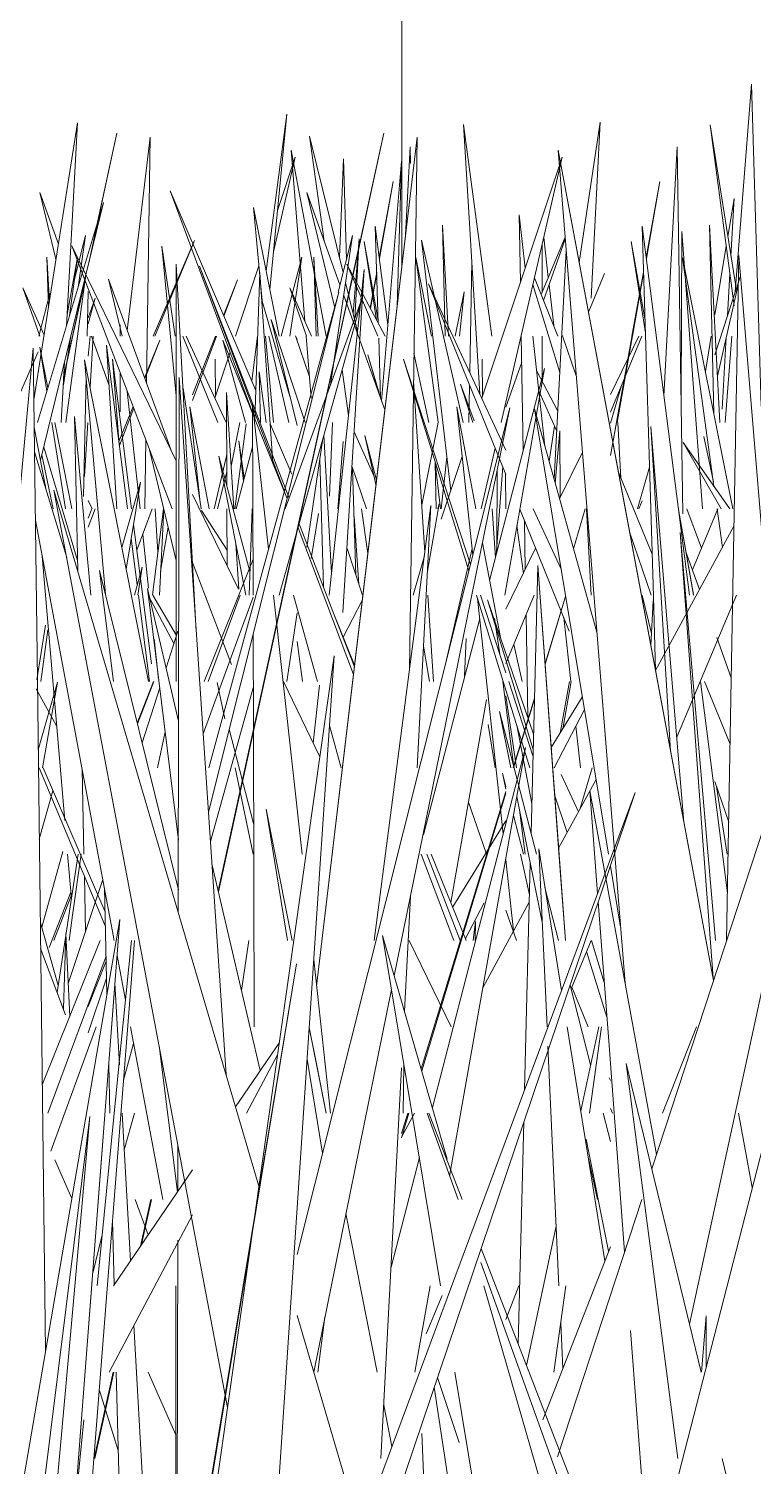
# Model space of a CAD drawing. Header units: millimetres. Extents: x -9575 to 27274, y -4387 to 11354.
# Drawn here: x -6569.42 to -6546.27, y 3071.81 to 3117.76 of the extents above; entities that cross this region are included whole.
import ezdxf

# ---------------------------------------------------------------- set-up
doc = ezdxf.new("R2010")
doc.units = ezdxf.units.MM
doc.layers.add('A-FLOR-HRAL', color=11, linetype='Continuous', lineweight=9)
doc.layers.add('G-IMPT', color=8, linetype='Continuous', lineweight=9)

# ---------------------------------------------------------------- blocks, each defined once
blk = doc.blocks.new('Railing - 2_ x 1_2_-V1-North')
at = {"layer": 'A-FLOR-HRAL'}
blk.add_line((-6557.502, 3110.142), (-6557.502, 3149.6), dxfattribs=at)
blk = doc.blocks.new('Railing - Railing-380087-North')
blk.add_blockref('Railing - 2_ x 1_2_-V1-North', (0, 0))
blk = doc.blocks.new('Grass Array - 25_dwg-V14-North')
at = {"layer": 'G-IMPT'}
for p, q in [((-6546.841, 3109.352), (-6546.324, 3115.987)), ((-6546.017, 3105.694), (-6546.324, 3115.987)), ((-6561.833, 3110.022), (-6561.175, 3115.032)), ((-6561.714, 3109.425), (-6561.175, 3115.032)), ((-6569.255, 3105.898), (-6567.866, 3114.749)), ((-6568.217, 3108.257), (-6567.866, 3114.749)), ((-6555.529, 3114.697), (-6555.004, 3106.083)), ((-6555.529, 3114.697), (-6554.625, 3107.931)), ((-6546.827, 3109.529), (-6547.643, 3114.689)), ((-6546.876, 3108.906), (-6547.643, 3114.689)), ((-6559.977, 3110.967), (-6560.446, 3114.323)), ((-6559.373, 3109.969), (-6560.446, 3114.323)), ((-6559.493, 3110.453), (-6559.364, 3113.605)), ((-6559.268, 3110.383), (-6559.364, 3113.605)), ((-6558.142, 3105.859), (-6557.512, 3113.527)), ((-6557.65, 3108.89), (-6557.512, 3113.527)), ((-6561.959, 3109.057), (-6562.239, 3112.045)), ((-6561.414, 3107.931), (-6562.239, 3112.045)), ((-6553.707, 3109.658), (-6553.744, 3111.81)), ((-6553.556, 3110.11), (-6553.744, 3111.81)), ((-6565.445, 3107.931), (-6564.119, 3110.986)), ((-6565.39, 3107.931), (-6564.119, 3110.986)), ((-6559.049, 3108.654), (-6558.862, 3111.043)), ((-6559, 3108.501), (-6558.862, 3111.043)), ((-6555.936, 3102.992), (-6556.873, 3110.997)), ((-6555.541, 3105.172), (-6556.873, 3110.997)), ((-6548.574, 3105.947), (-6548.545, 3111.274)), ((-6547.885, 3102.413), (-6548.545, 3111.274)), ((-6568.197, 3108.622), (-6567.863, 3110.449)), ((-6568.117, 3108.589), (-6567.863, 3110.449)), ((-6561.35, 3107.931), (-6560.691, 3110.46)), ((-6561.078, 3107.931), (-6560.691, 3110.46)), ((-6552.631, 3103.363), (-6552.244, 3110.66)), ((-6558.265, 3107.931), (-6559.259, 3110.239)), ((-6558.028, 3107.931), (-6559.259, 3110.239)), ((-6568.231, 3105.172), (-6567.595, 3109.903)), ((-6563.192, 3108.597), (-6562.747, 3109.737)), ((-6563.181, 3108.571), (-6562.747, 3109.737)), ((-6558.909, 3108.085), (-6559.293, 3109.644)), ((-6552.45, 3106.777), (-6553.309, 3109.584)), ((-6552.507, 3107.931), (-6553.26, 3109.795)), ((-6547.494, 3107.333), (-6546.687, 3109.826)), ((-6547.41, 3106.653), (-6546.745, 3109.573)), ((-6568.751, 3109.292), (-6569.092, 3107.931)), ((-6567.556, 3107.931), (-6567.524, 3109.36)), ((-6555.788, 3107.931), (-6555.506, 3109.345)), ((-6555.655, 3107.931), (-6555.506, 3109.345)), ((-6566.499, 3107.931), (-6566.5, 3108.292)), ((-6565.719, 3106.598), (-6565.234, 3107.802)), ((-6565.707, 3106.567), (-6565.234, 3107.802)), ((-6564.184, 3105.875), (-6563.419, 3107.931)), ((-6564.184, 3106.055), (-6563.452, 3107.931)), ((-6562.295, 3106.504), (-6562.108, 3107.931)), ((-6561.596, 3105.172), (-6561.854, 3107.931)), ((-6553.616, 3104.282), (-6553.678, 3107.931)), ((-6552.927, 3104.421), (-6553.315, 3107.931)), ((-6547.167, 3105.172), (-6546.952, 3107.931)), ((-6568.808, 3106.282), (-6569.065, 3107.578)), ((-6568.841, 3106.174), (-6569.065, 3107.578)), ((-6566.264, 3102.413), (-6566.933, 3107.641)), ((-6566.6, 3102.413), (-6566.933, 3107.641)), ((-6558.164, 3105.921), (-6558.588, 3107.334)), ((-6558.21, 3106.049), (-6558.588, 3107.334)), ((-6557.109, 3107.387), (-6556.634, 3105.172)), ((-6556.634, 3105.172), (-6557.109, 3107.387)), ((-6568.383, 3105.172), (-6568.279, 3107.1)), ((-6566.134, 3102.413), (-6566.744, 3107.201)), ((-6566.528, 3104.477), (-6566.744, 3107.201)), ((-6566.495, 3105.51), (-6566.497, 3106.764)), ((-6559.199, 3105.396), (-6559.403, 3106.858)), ((-6567.668, 3102.807), (-6567.584, 3106.622)), ((-6555.19, 3105.225), (-6555.623, 3106.395)), ((-6555.23, 3105.172), (-6555.623, 3106.395)), ((-6550.832, 3105.154), (-6550.478, 3106.36)), ((-6565.864, 3102.413), (-6566.27, 3106.168)), ((-6566.539, 3104.563), (-6566.086, 3105.686)), ((-6566.523, 3104.439), (-6566.066, 3105.632)), ((-6568.242, 3102.413), (-6568.681, 3105.172)), ((-6568.043, 3102.413), (-6568.589, 3105.172)), ((-6562.833, 3102.413), (-6562.476, 3105.127)), ((-6559.804, 3102.819), (-6559.708, 3105.172)), ((-6556.86, 3102.542), (-6556.336, 3105.172)), ((-6552.449, 3104.912), (-6552.597, 3103.239)), ((-6552.597, 3103.239), (-6552.449, 3104.912)), ((-6552.449, 3104.912), (-6552.441, 3102.762)), ((-6562.531, 3103.407), (-6562.711, 3104.593)), ((-6562.56, 3103.296), (-6562.711, 3104.593)), ((-6559.539, 3102.413), (-6559.37, 3104.566)), ((-6547.541, 3103.274), (-6547.847, 3104.729)), ((-6562.79, 3102.413), (-6562.273, 3104.395)), ((-6556.237, 3102.413), (-6556.063, 3104.071)), ((-6558.966, 3100.293), (-6559.068, 3103.695)), ((-6556.264, 3102.413), (-6556.432, 3103.884)), ((-6556.402, 3102.413), (-6556.432, 3103.884)), ((-6554.486, 3100.931), (-6554.274, 3103.765)), ((-6554.461, 3101.265), (-6554.455, 3103.622)), ((-6554.174, 3102.413), (-6554.181, 3103.536)), ((-6567.396, 3102.413), (-6567.524, 3102.681)), ((-6567.524, 3101.828), (-6567.3, 3102.413)), ((-6567.524, 3102.119), (-6567.406, 3102.413)), ((-6565.965, 3101.088), (-6565.472, 3102.413)), ((-6563.079, 3101.096), (-6563.904, 3102.365)), ((-6559.022, 3102.176), (-6558.867, 3099.996)), ((-6558.584, 3100.991), (-6558.782, 3102.413)), ((-6552.01, 3101.14), (-6551.637, 3102.413)), ((-6551.445, 3099.654), (-6551.594, 3102.413)), ((-6565.502, 3097.46), (-6566.07, 3101.914)), ((-6553.613, 3100.352), (-6553.817, 3101.881)), ((-6553.551, 3100.478), (-6553.578, 3102.045)), ((-6565.953, 3099.984), (-6566.142, 3101.466)), ((-6565.59, 3099.876), (-6565.776, 3101.596)), ((-6565.557, 3096.895), (-6565.91, 3099.654)), ((-6564.779, 3098.107), (-6565.606, 3099.654)), ((-6564.696, 3098.366), (-6565.458, 3099.654)), ((-6549.52, 3098.427), (-6549.817, 3099.654)), ((-6553.526, 3099.02), (-6553.471, 3095.748)), ((-6552.095, 3096.895), (-6552.321, 3098.941)), ((-6569.161, 3096.944), (-6568.879, 3098.696)), ((-6569.037, 3096.895), (-6568.805, 3098.55)), ((-6565.276, 3096.974), (-6565.415, 3098.255)), ((-6553.648, 3096.895), (-6553.918, 3098.076)), ((-6551.79, 3094.136), (-6551.937, 3095.473))]:
    blk.add_line(p, q, dxfattribs=at)
blk = doc.blocks.new('Grass Array - 25_dwg-V18-North')
at = {"layer": 'G-IMPT'}
for p in [(-6558.18, 3105.972), (-6558.21, 3106.049)]:
    blk.add_line(p, (-6558.588, 3107.334), dxfattribs=at)
blk = doc.blocks.new('Grass Array - Grass Array-440235-North')
for name in ['Grass Array - 25_dwg-V14-North', 'Grass Array - 25_dwg-V18-North']:
    blk.add_blockref(name, (0, 0))
blk = doc.blocks.new('Grass Array - 25_dwg-V28-North')
at = {"layer": 'G-IMPT'}
for p, q in [((-6559.199, 3109.261), (-6558.07, 3114.423)), ((-6559.197, 3109.254), (-6558.07, 3114.423)), ((-6549.687, 3110.445), (-6549.247, 3112.875)), ((-6549.683, 3110.417), (-6549.247, 3112.875)), ((-6550.142, 3107.931), (-6549.77, 3109.982)), ((-6550.125, 3107.931), (-6549.769, 3109.934)), ((-6550.832, 3104.119), (-6550.386, 3106.58)), ((-6550.615, 3105.172), (-6550.348, 3106.671))]:
    blk.add_line(p, q, dxfattribs=at)
blk = doc.blocks.new('Grass Array - 25_dwg-V32-North')
at = {"layer": 'G-IMPT'}
for p, q in [((-6559.261, 3108.974), (-6558.07, 3114.423)), ((-6559.259, 3108.968), (-6558.07, 3114.423)), ((-6549.687, 3110.445), (-6549.247, 3112.875)), ((-6549.683, 3110.417), (-6549.247, 3112.875)), ((-6550.142, 3107.931), (-6549.77, 3109.982)), ((-6550.125, 3107.931), (-6549.769, 3109.934)), ((-6550.832, 3104.119), (-6550.386, 3106.58)), ((-6550.615, 3105.172), (-6550.348, 3106.671)), ((-6552.92, 3097.469), (-6552.406, 3099.152)), ((-6552.919, 3097.454), (-6552.406, 3099.15))]:
    blk.add_line(p, q, dxfattribs=at)
blk = doc.blocks.new('Grass Array - 25_dwg-V36-North')
at = {"layer": 'G-IMPT'}
for p, q in [((-6559.261, 3108.974), (-6558.07, 3114.423)), ((-6559.259, 3108.968), (-6558.07, 3114.423)), ((-6549.687, 3110.445), (-6549.247, 3112.875)), ((-6549.683, 3110.417), (-6549.247, 3112.875)), ((-6550.142, 3107.931), (-6549.77, 3109.982)), ((-6550.125, 3107.931), (-6549.769, 3109.934)), ((-6550.832, 3104.119), (-6550.386, 3106.58)), ((-6550.615, 3105.172), (-6550.348, 3106.671)), ((-6552.92, 3097.469), (-6552.406, 3099.152)), ((-6552.919, 3097.454), (-6552.406, 3099.15))]:
    blk.add_line(p, q, dxfattribs=at)
blk = doc.blocks.new('Grass Array - Grass Array-440908-North')
for name in ['Grass Array - 25_dwg-V32-North', 'Grass Array - 25_dwg-V36-North', 'Grass Array - 25_dwg-V36-North', 'Grass Array - 25_dwg-V28-North']:
    blk.add_blockref(name, (0, 0))
blk = doc.blocks.new('Grass Array - 25_dwg-V38-North')
at = {"layer": 'G-IMPT'}
for p, q in [((-6567.504, 3110.277), (-6566.6, 3114.423)), ((-6567.223, 3111.572), (-6566.6, 3114.423)), ((-6558.217, 3110.445), (-6557.777, 3112.875)), ((-6558.213, 3110.417), (-6557.777, 3112.875)), ((-6558.509, 3108.832), (-6558.3, 3109.982)), ((-6558.498, 3108.813), (-6558.299, 3109.934))]:
    blk.add_line(p, q, dxfattribs=at)
blk = doc.blocks.new('Grass Array - 25_dwg-V42-North')
at = {"layer": 'G-IMPT'}
for p, q in [((-6551.158, 3114.772), (-6551.832, 3110.291)), ((-6551.158, 3114.772), (-6551.446, 3109.148)), ((-6567.504, 3110.277), (-6566.6, 3114.423)), ((-6567.223, 3111.572), (-6566.6, 3114.423)), ((-6565.541, 3114.294), (-6566.272, 3108.112)), ((-6566.272, 3108.112), (-6565.541, 3114.294)), ((-6565.541, 3114.294), (-6565.652, 3106.417)), ((-6561.598, 3110.63), (-6560.901, 3113.654)), ((-6561.471, 3111.949), (-6560.901, 3113.654)), ((-6561.032, 3113.874), (-6560.592, 3108.399)), ((-6561.032, 3113.874), (-6559.92, 3107.931)), ((-6559.92, 3107.931), (-6561.032, 3113.874)), ((-6557.38, 3111.172), (-6557.232, 3113.982)), ((-6557.224, 3113.449), (-6557.232, 3113.982)), ((-6558.217, 3110.445), (-6557.777, 3112.875)), ((-6558.213, 3110.417), (-6557.777, 3112.875)), ((-6568.474, 3110.874), (-6569.066, 3112.52)), ((-6568.55, 3110.393), (-6569.066, 3112.52)), ((-6547.077, 3111.112), (-6546.873, 3112.334)), ((-6546.979, 3110.488), (-6546.873, 3112.334)), ((-6558.251, 3108.35), (-6558.344, 3111.444)), ((-6557.942, 3108.295), (-6558.344, 3111.444)), ((-6556.007, 3107.931), (-6556.193, 3111.48)), ((-6556.113, 3107.931), (-6556.193, 3111.48)), ((-6567.958, 3109.754), (-6567.601, 3111.155)), ((-6567.845, 3109.498), (-6567.601, 3111.155)), ((-6558.7, 3110.962), (-6558.307, 3108.453)), ((-6558.7, 3110.962), (-6558.254, 3108.433)), ((-6558.254, 3108.433), (-6558.7, 3110.962)), ((-6553.046, 3109.265), (-6552.279, 3111.092)), ((-6552.968, 3109.072), (-6552.274, 3111.037)), ((-6552.817, 3109.81), (-6552.962, 3111.091)), ((-6568.839, 3110.455), (-6568.792, 3108.847)), ((-6568.839, 3110.455), (-6568.76, 3109.053)), ((-6557.053, 3110.444), (-6556.333, 3105.189)), ((-6557.053, 3110.444), (-6556.551, 3107.931)), ((-6556.551, 3107.931), (-6557.053, 3110.444)), ((-6553.012, 3109.348), (-6553.011, 3110.876)), ((-6547.494, 3108.616), (-6547.128, 3110.808)), ((-6562.815, 3107.931), (-6562.064, 3110.176)), ((-6558.509, 3108.832), (-6558.3, 3109.982)), ((-6555.325, 3106.774), (-6555.262, 3110.316)), ((-6568.306, 3106.596), (-6567.611, 3109.785)), ((-6568.305, 3106.625), (-6567.607, 3109.819)), ((-6558.498, 3108.813), (-6558.299, 3109.934)), ((-6552.644, 3108.27), (-6552.791, 3109.574)), ((-6551.534, 3108.704), (-6551.016, 3109.937)), ((-6547.087, 3108.59), (-6547.011, 3109.926)), ((-6569.068, 3107.931), (-6569.604, 3109.475)), ((-6568.93, 3107.969), (-6569.604, 3109.475)), ((-6567.524, 3108.323), (-6567.293, 3109.15)), ((-6567.524, 3108.516), (-6567.293, 3109.15)), ((-6568.304, 3106.38), (-6568.075, 3107.931)), ((-6567.524, 3107.297), (-6567.456, 3107.931)), ((-6567.459, 3106.303), (-6567.358, 3107.931)), ((-6566.851, 3106.357), (-6567.417, 3107.931)), ((-6563.374, 3105.172), (-6564.491, 3107.931)), ((-6563.112, 3105.172), (-6564.392, 3107.931)), ((-6560.453, 3106.662), (-6560.89, 3107.941)), ((-6560.846, 3107.833), (-6560.89, 3107.941)), ((-6560.555, 3107.931), (-6560.396, 3105.956)), ((-6558.179, 3105.962), (-6558.237, 3107.864)), ((-6553.013, 3106.485), (-6553.012, 3107.931)), ((-6547.796, 3106.805), (-6547.608, 3107.931)), ((-6547.258, 3105.595), (-6547.127, 3107.896)), ((-6563.475, 3105.956), (-6562.984, 3107.426)), ((-6563.464, 3107.201), (-6563.451, 3106.029)), ((-6554.17, 3105.666), (-6553.664, 3107.1)), ((-6552.516, 3105.536), (-6553.193, 3106.831)), ((-6555.353, 3105.172), (-6555.332, 3106.377)), ((-6552.549, 3104.914), (-6553.124, 3106.206)), ((-6563.942, 3102.614), (-6564.274, 3105.67)), ((-6563.657, 3102.413), (-6564.274, 3105.67)), ((-6567.636, 3103.451), (-6567.53, 3105.172)), ((-6562.953, 3103.782), (-6562.67, 3105.172)), ((-6552.617, 3105.066), (-6552.788, 3103.924)), ((-6550.496, 3103.399), (-6550.598, 3105.172)), ((-6565.678, 3104.615), (-6565.709, 3102.413)), ((-6563.491, 3102.413), (-6563.091, 3104.149)), ((-6563.386, 3102.413), (-6563.089, 3103.595)), ((-6549.968, 3102.413), (-6549.583, 3103.748)), ((-6549.925, 3102.413), (-6549.815, 3102.674)), ((-6549.923, 3102.413), (-6549.815, 3102.674)), ((-6565.467, 3099.669), (-6565.109, 3102.413)), ((-6565.381, 3102.413), (-6565.289, 3101.029)), ((-6565.245, 3099.654), (-6565.101, 3102.401)), ((-6565.205, 3100.423), (-6564.964, 3101.83))]:
    blk.add_line(p, q, dxfattribs=at)
blk = doc.blocks.new('Grass Array - Grass Array-V47-North')
for name in ['Grass Array - 25_dwg-V42-North', 'Grass Array - 25_dwg-V38-North', 'Grass Array - 25_dwg-V38-North', 'Grass Array - 25_dwg-V38-North']:
    blk.add_blockref(name, (0, 0))
blk = doc.blocks.new('Grass Array - 25_dwg-V49-North')
at = {"layer": 'G-IMPT'}
for p, q in [((-6563.364, 3090.205), (-6558.07, 3114.423)), ((-6560.651, 3102.583), (-6558.07, 3114.423)), ((-6560.219, 3087.155), (-6557.011, 3114.294)), ((-6557.011, 3114.294), (-6558.395, 3102.583)), ((-6557.011, 3114.294), (-6557.252, 3097.256)), ((-6554.945, 3105.956), (-6552.371, 3113.654)), ((-6554.325, 3105.172), (-6552.371, 3113.654)), ((-6552.502, 3113.874), (-6550.364, 3087.253)), ((-6552.502, 3113.874), (-6550.331, 3102.272)), ((-6547.536, 3087.342), (-6552.502, 3113.874)), ((-6549.121, 3106.019), (-6548.702, 3113.982)), ((-6548.515, 3102.252), (-6548.702, 3113.982)), ((-6549.687, 3110.445), (-6549.247, 3112.875)), ((-6549.683, 3110.417), (-6549.247, 3112.875)), ((-6562.161, 3106.192), (-6564.899, 3112.581)), ((-6562.191, 3105.29), (-6564.899, 3112.581)), ((-6559.475, 3109.569), (-6560.535, 3112.52)), ((-6559.652, 3108.876), (-6560.535, 3112.52)), ((-6569.141, 3105.172), (-6567.034, 3112.205)), ((-6569.044, 3103.965), (-6567.034, 3112.205)), ((-6549.469, 3099.985), (-6549.814, 3111.444)), ((-6548.307, 3099.654), (-6549.814, 3111.444)), ((-6547.332, 3105.172), (-6547.663, 3111.48)), ((-6547.527, 3105.459), (-6547.663, 3111.48)), ((-6559.774, 3106.38), (-6559.071, 3111.155)), ((-6559.533, 3109.342), (-6559.071, 3111.155)), ((-6550.17, 3110.962), (-6549.712, 3108.041)), ((-6550.17, 3110.962), (-6549.724, 3108.433)), ((-6549.724, 3108.433), (-6550.17, 3110.962)), ((-6564.838, 3102.413), (-6568.043, 3110.817)), ((-6564.706, 3103.945), (-6568.043, 3110.817)), ((-6565.167, 3110.812), (-6564.705, 3106.023)), ((-6565.167, 3110.812), (-6564.736, 3107.931)), ((-6560.309, 3110.455), (-6560.236, 3107.931)), ((-6560.309, 3110.455), (-6560.166, 3107.931)), ((-6548.523, 3110.444), (-6547.522, 3103.137)), ((-6548.523, 3110.444), (-6546.919, 3102.413)), ((-6546.919, 3102.413), (-6548.523, 3110.444)), ((-6546.927, 3099.317), (-6546.729, 3110.508)), ((-6545.359, 3094.136), (-6546.729, 3110.508)), ((-6564.707, 3099.382), (-6564.704, 3110.234)), ((-6564.066, 3098.494), (-6564.704, 3110.234)), ((-6561.251, 3102.968), (-6563.968, 3110.168)), ((-6561.098, 3102.751), (-6563.968, 3110.168)), ((-6562.191, 3105.274), (-6562.039, 3109.972)), ((-6561.622, 3103.87), (-6562.039, 3109.972)), ((-6559.818, 3099.654), (-6558.696, 3110.066)), ((-6559.377, 3099.097), (-6558.696, 3110.066)), ((-6550.832, 3104.119), (-6549.77, 3109.982)), ((-6566.432, 3107.931), (-6566.872, 3109.756)), ((-6564.882, 3104.308), (-6566.872, 3109.756)), ((-6554.17, 3104.285), (-6556.641, 3109.61)), ((-6554.17, 3103.507), (-6556.641, 3109.61)), ((-6550.615, 3105.172), (-6549.769, 3109.934)), ((-6563.678, 3092.724), (-6559.51, 3109.342)), ((-6562.427, 3098.661), (-6559.51, 3109.342)), ((-6561.074, 3106.009), (-6561.981, 3109.131)), ((-6561.416, 3099.654), (-6558.763, 3109.15)), ((-6561.221, 3102.413), (-6558.763, 3109.15)), ((-6560.538, 3107.931), (-6561.074, 3109.475)), ((-6560.383, 3107.931), (-6561.074, 3109.475)), ((-6558.041, 3105.578), (-6559.354, 3109.232)), ((-6560.846, 3105.079), (-6561.676, 3108.462)), ((-6560.584, 3105.172), (-6561.676, 3108.462)), ((-6562.488, 3105.172), (-6563.217, 3107.802)), ((-6561.176, 3102.77), (-6563.217, 3107.802)), ((-6561.112, 3105.172), (-6561.745, 3107.931)), ((-6551.923, 3106.662), (-6552.36, 3107.941)), ((-6552.356, 3107.931), (-6552.36, 3107.941)), ((-6550.832, 3105.507), (-6549.825, 3107.931)), ((-6550.832, 3106.072), (-6549.928, 3107.931)), ((-6574.621, 3049.993), (-6569.275, 3107.545)), ((-6569.763, 3105.97), (-6569.122, 3107.436)), ((-6569.145, 3096.944), (-6569.275, 3107.545)), ((-6566.972, 3099.682), (-6567.633, 3107.176)), ((-6565.588, 3096.895), (-6567.633, 3107.176)), ((-6562.01, 3105.172), (-6562.061, 3106.795)), ((-6561.833, 3105.172), (-6562.061, 3106.795)), ((-6555.302, 3100.64), (-6557.441, 3107.199)), ((-6555.353, 3100.438), (-6557.441, 3107.199)), ((-6554.934, 3107.201), (-6554.921, 3106.029)), ((-6554.694, 3100.129), (-6552.937, 3106.895)), ((-6554.208, 3099.654), (-6552.937, 3106.895)), ((-6564.629, 3096.188), (-6564.612, 3106.607)), ((-6563.114, 3084.334), (-6564.612, 3106.607)), ((-6557.121, 3106.491), (-6556.759, 3101.029)), ((-6564.489, 3106.275), (-6563.912, 3102.413)), ((-6562.868, 3102.413), (-6563.099, 3106.132)), ((-6563.087, 3103.144), (-6563.099, 3106.132)), ((-6562.25, 3099.654), (-6562.264, 3105.77)), ((-6561.754, 3101.124), (-6562.264, 3105.77)), ((-6560.846, 3078.587), (-6554.044, 3105.643)), ((-6556.093, 3095.572), (-6554.044, 3105.643)), ((-6555.229, 3100.931), (-6555.744, 3105.67)), ((-6555.127, 3102.413), (-6555.744, 3105.67)), ((-6553.26, 3105.614), (-6550.896, 3091.377)), ((-6553.26, 3105.614), (-6551.265, 3098.472)), ((-6549.936, 3066.547), (-6539.893, 3105.661)), ((-6569.244, 3105.014), (-6568.862, 3103.012)), ((-6567.433, 3099.654), (-6567.957, 3105.364)), ((-6567.851, 3100.425), (-6567.957, 3105.364)), ((-6561.017, 3103.521), (-6561.708, 3105.134)), ((-6549.538, 3105.041), (-6548.908, 3094.669)), ((-6549.538, 3105.041), (-6548.694, 3094.927)), ((-6560.537, 3101.194), (-6560.037, 3104.589)), ((-6559.988, 3104.765), (-6559.74, 3100.374)), ((-6558.38, 3103.45), (-6559.018, 3104.877)), ((-6558.323, 3103.197), (-6558.674, 3104.757)), ((-6558.306, 3103.335), (-6558.674, 3104.757)), ((-6547.012, 3102.413), (-6548.509, 3104.538)), ((-6548.509, 3104.538), (-6547.29, 3102.413)), ((-6569.235, 3104.237), (-6568.205, 3100.856)), ((-6568.205, 3100.856), (-6569.235, 3104.237)), ((-6568.644, 3102.413), (-6569.002, 3104.135)), ((-6567.859, 3100.764), (-6568.942, 3104.381)), ((-6564.707, 3100.763), (-6565.559, 3104.303)), ((-6562.349, 3100.415), (-6563.344, 3104.093)), ((-6562.477, 3099.654), (-6563.344, 3104.093)), ((-6560.122, 3104.012), (-6560.003, 3099.923)), ((-6556.239, 3102.088), (-6555.571, 3104.083)), ((-6554.961, 3102.413), (-6554.513, 3104.356)), ((-6552.455, 3102.732), (-6551.728, 3104.23)), ((-6558.623, 3102.413), (-6559.088, 3103.753)), ((-6549.499, 3100.97), (-6550.58, 3103.604)), ((-6566.441, 3101.183), (-6565.852, 3103.263)), ((-6566.302, 3100.482), (-6565.852, 3103.263)), ((-6566.75, 3093.165), (-6568.613, 3103.013)), ((-6562.063, 3080.762), (-6568.613, 3103.013)), ((-6562.714, 3099.843), (-6564.184, 3102.87)), ((-6560.651, 3102.583), (-6563.357, 3090.172)), ((-6563.077, 3100.591), (-6563.084, 3102.413)), ((-6562.374, 3099.654), (-6562.284, 3102.413)), ((-6560.389, 3100.83), (-6560.155, 3102.263)), ((-6560.219, 3087.155), (-6558.395, 3102.583)), ((-6557.857, 3092.622), (-6556.565, 3102.517)), ((-6557.005, 3094.136), (-6556.565, 3102.517)), ((-6556.675, 3100.423), (-6556.306, 3102.572)), ((-6556.351, 3102.413), (-6556.306, 3102.572)), ((-6554.612, 3102.413), (-6554.507, 3100.848)), ((-6552.146, 3098.508), (-6553.725, 3102.408)), ((-6552.409, 3100.489), (-6553.301, 3102.413)), ((-6547.536, 3087.342), (-6550.331, 3102.272)), ((-6548.657, 3102.391), (-6548.177, 3099.672)), ((-6548.174, 3099.654), (-6548.657, 3102.391)), ((-6547.923, 3101.157), (-6548.384, 3102.413)), ((-6548.213, 3100.467), (-6547.395, 3102.413)), ((-6547.423, 3102.413), (-6547.254, 3101.178)), ((-6569.208, 3102.052), (-6566.688, 3088.618)), ((-6559.042, 3097.116), (-6560.813, 3101.81)), ((-6559.697, 3099.13), (-6560.78, 3101.93)), ((-6549.508, 3081.324), (-6542.796, 3101.811)), ((-6549.391, 3097.251), (-6546.882, 3101.861)), ((-6562.708, 3099.843), (-6562.798, 3101.299)), ((-6554.348, 3098.303), (-6554.922, 3101.329)), ((-6549.527, 3099.654), (-6550.22, 3101.679)), ((-6547.475, 3088.618), (-6548.603, 3101.653)), ((-6547.886, 3091.942), (-6548.603, 3101.653)), ((-6568.993, 3100.906), (-6568.271, 3092.456)), ((-6563.818, 3096.895), (-6562.252, 3100.801)), ((-6558.754, 3099.654), (-6559.249, 3101.148)), ((-6557.131, 3099.654), (-6556.774, 3100.917)), ((-6556.113, 3097.412), (-6555.252, 3101.149)), ((-6554.17, 3099.205), (-6553.22, 3101.16)), ((-6547.985, 3099.834), (-6548.418, 3101.038)), ((-6566.715, 3096.895), (-6567.161, 3100.443)), ((-6564.639, 3090.239), (-6567.161, 3100.443)), ((-6566.045, 3099.654), (-6565.796, 3100.546)), ((-6565.937, 3099.654), (-6565.796, 3100.546)), ((-6562.94, 3097.434), (-6564.184, 3100.696)), ((-6553.152, 3100.604), (-6553.367, 3092.036)), ((-6553.152, 3100.604), (-6552.464, 3091.282)), ((-6552.268, 3088.618), (-6553.152, 3100.604)), ((-6564.636, 3091.826), (-6565.623, 3099.873)), ((-6564.63, 3095.623), (-6565.623, 3099.873)), ((-6549.469, 3099.985), (-6549.387, 3097.258)), ((-6563.688, 3096.895), (-6562.662, 3099.654)), ((-6562.694, 3098.376), (-6562.25, 3099.593)), ((-6560.683, 3091.377), (-6561.593, 3099.654)), ((-6560.224, 3096.997), (-6560.96, 3099.654)), ((-6559.367, 3098.31), (-6558.759, 3099.509)), ((-6556.668, 3099.654), (-6556.486, 3096.895)), ((-6554.118, 3096.443), (-6555.11, 3099.654)), ((-6554.261, 3092.027), (-6555.079, 3099.552)), ((-6554.17, 3097.171), (-6554.98, 3099.654)), ((-6553.287, 3095.214), (-6554.76, 3099.503)), ((-6553.3, 3094.721), (-6554.76, 3099.503)), ((-6554.17, 3097.471), (-6553.263, 3099.654)), ((-6552.92, 3097.469), (-6552.264, 3099.617)), ((-6552.919, 3097.454), (-6552.264, 3099.617)), ((-6549.54, 3098.049), (-6549.465, 3099.472)), ((-6548.174, 3099.654), (-6548.177, 3099.672)), ((-6547.209, 3098.695), (-6546.806, 3099.654)), ((-6564.707, 3099.382), (-6564.708, 3096.895)), ((-6560.846, 3099.092), (-6561.169, 3096.895)), ((-6559.006, 3097.42), (-6559.699, 3099.13)), ((-6559.697, 3099.13), (-6559.013, 3097.363)), ((-6546.927, 3099.317), (-6547.116, 3088.624)), ((-6564.65, 3098.509), (-6565.029, 3097.329)), ((-6565.029, 3097.329), (-6564.65, 3098.509)), ((-6562.427, 3098.661), (-6563.663, 3094.136)), ((-6556.806, 3091.996), (-6555.009, 3098.914)), ((-6554.364, 3097.765), (-6554.53, 3098.905)), ((-6547.209, 3098.695), (-6548.71, 3095.12)), ((-6562.694, 3098.376), (-6563.846, 3095.218)), ((-6562.24, 3095.452), (-6562.247, 3098.431)), ((-6560.666, 3096.895), (-6560.846, 3098.171)), ((-6556.608, 3096.895), (-6556.801, 3098.029)), ((-6555.491, 3097.061), (-6555.443, 3098.272)), ((-6546.968, 3097.009), (-6547.433, 3098.302)), ((-6566.592, 3048.816), (-6559.658, 3097.718)), ((-6560.254, 3088.856), (-6559.658, 3097.718)), ((-6568.529, 3095.481), (-6569.178, 3096.66)), ((-6569.145, 3096.944), (-6568.883, 3075.505)), ((-6569.118, 3094.714), (-6568.499, 3096.873)), ((-6568.983, 3094.136), (-6568.499, 3096.873)), ((-6565.954, 3095.559), (-6565.428, 3096.895)), ((-6565.426, 3096.895), (-6565.949, 3095.539)), ((-6565.233, 3096.693), (-6565.799, 3094.931)), ((-6565.799, 3094.931), (-6565.233, 3096.693)), ((-6563.615, 3091.783), (-6562.243, 3096.695)), ((-6563.155, 3095.706), (-6563.398, 3096.866)), ((-6560.116, 3094.492), (-6561.283, 3096.895)), ((-6560.327, 3094.928), (-6560.128, 3096.776)), ((-6560.224, 3096.997), (-6560.196, 3096.895)), ((-6553.915, 3094.163), (-6554.27, 3096.895)), ((-6553.305, 3094.519), (-6554.08, 3096.895)), ((-6552.14, 3096.895), (-6552.438, 3095.249)), ((-6552.352, 3095.387), (-6552.084, 3096.895)), ((-6547.09, 3090.128), (-6547.955, 3096.895)), ((-6547.826, 3096.895), (-6547.005, 3094.895)), ((-6564.629, 3096.188), (-6564.64, 3089.518)), ((-6554.792, 3096.325), (-6555.93, 3089.837)), ((-6553.832, 3094.136), (-6554.17, 3096.441)), ((-6554.118, 3096.443), (-6553.405, 3094.136)), ((-6553.939, 3094.136), (-6553.258, 3096.363)), ((-6553.925, 3094.136), (-6553.259, 3096.333)), ((-6552.723, 3094.787), (-6551.729, 3096.396)), ((-6553.198, 3091.377), (-6554.372, 3095.935)), ((-6554.009, 3094.136), (-6554.372, 3095.935)), ((-6552.63, 3094.136), (-6551.664, 3096.001)), ((-6565.06, 3095.284), (-6565.308, 3094.136)), ((-6562.232, 3092.355), (-6563.013, 3095.376)), ((-6562.24, 3095.452), (-6562.216, 3085.859)), ((-6559.808, 3095.494), (-6559.432, 3094.136)), ((-6556.093, 3095.572), (-6557.738, 3087.485)), ((-6554.516, 3094.136), (-6554.735, 3095.517)), ((-6553.817, 3095.497), (-6553.343, 3092.998)), ((-6548.694, 3094.927), (-6548.483, 3092.402)), ((-6556.522, 3083.283), (-6553.548, 3094.781)), ((-6555.033, 3086.386), (-6553.548, 3094.781)), ((-6566.974, 3089.083), (-6569.088, 3094.136)), ((-6568.96, 3094.136), (-6566.985, 3089.55)), ((-6567.658, 3091.377), (-6567.716, 3094.097)), ((-6562.245, 3091.377), (-6562.825, 3094.136)), ((-6554.17, 3093.453), (-6554.284, 3093.965)), ((-6554.17, 3093.526), (-6554.284, 3093.965)), ((-6551.853, 3092.727), (-6552.409, 3093.92)), ((-6551.415, 3094.136), (-6551.812, 3092.803)), ((-6552.485, 3091.566), (-6551.291, 3093.76)), ((-6547.049, 3092.404), (-6547.494, 3093.704)), ((-6547.436, 3093.534), (-6547.097, 3091.377)), ((-6569.083, 3091.857), (-6568.647, 3093.397)), ((-6566.903, 3048), (-6550.042, 3093.351)), ((-6566.75, 3093.165), (-6563.066, 3073.687)), ((-6556.86, 3084.45), (-6554.17, 3093.327)), ((-6554.806, 3091.414), (-6555.369, 3093.037)), ((-6555.067, 3090.443), (-6554.17, 3093.38)), ((-6553.012, 3089.201), (-6553.824, 3093.221)), ((-6552.78, 3085.239), (-6550.042, 3093.351)), ((-6552.209, 3092.073), (-6552.609, 3093.237)), ((-6551.242, 3090.124), (-6551.489, 3093.399)), ((-6549.361, 3081.773), (-6551.489, 3093.399)), ((-6561.834, 3092.817), (-6561.146, 3088.618)), ((-6561.834, 3092.817), (-6561.005, 3088.618)), ((-6561.005, 3088.618), (-6561.834, 3092.817)), ((-6557.857, 3092.622), (-6558.381, 3088.618)), ((-6553.609, 3091.377), (-6553.932, 3092.613)), ((-6553.554, 3091.377), (-6553.738, 3092.797)), ((-6555.87, 3089.69), (-6554.17, 3092.444)), ((-6544.88, 3092.176), (-6548.302, 3076.351)), ((-6547.886, 3091.942), (-6547.552, 3087.428)), ((-6569, 3089.042), (-6568.327, 3091.459)), ((-6568.512, 3086.959), (-6567.84, 3091.377)), ((-6568.178, 3091.377), (-6568.057, 3089.955)), ((-6568.019, 3089.427), (-6567.748, 3091.377)), ((-6555.834, 3088.618), (-6556.875, 3091.377)), ((-6556.696, 3091.377), (-6555.629, 3088.618)), ((-6555.436, 3088.618), (-6556.555, 3091.377)), ((-6553.923, 3088.924), (-6554.17, 3091.192)), ((-6553.417, 3090.081), (-6553.706, 3091.377)), ((-6552.857, 3085.859), (-6553.12, 3091.545)), ((-6552.395, 3087.022), (-6553.12, 3091.545)), ((-6552.268, 3088.618), (-6552.464, 3091.282)), ((-6567.605, 3088.91), (-6567.643, 3090.682)), ((-6562.023, 3084.46), (-6563.567, 3091.073)), ((-6553.391, 3091.08), (-6553.573, 3083.853)), ((-6550.832, 3090.993), (-6550.508, 3089.042)), ((-6568.159, 3087.24), (-6567.054, 3090.569)), ((-6567.004, 3090.303), (-6566.92, 3086.902)), ((-6555.067, 3090.443), (-6556.878, 3084.514)), ((-6552.487, 3088.618), (-6552.922, 3090.307)), ((-6568.77, 3088.399), (-6568.075, 3090.165)), ((-6568.065, 3090.047), (-6568.615, 3088.618)), ((-6557.413, 3086.362), (-6557.22, 3090.029)), ((-6554.864, 3089.826), (-6555.46, 3088.678)), ((-6554.902, 3087.126), (-6553.423, 3089.844)), ((-6550.874, 3085.26), (-6551.222, 3089.856)), ((-6568.019, 3089.427), (-6568.131, 3088.618)), ((-6553.835, 3088.618), (-6554.17, 3089.582)), ((-6566.509, 3089.289), (-6571.375, 3061.029)), ((-6568.478, 3087.184), (-6569.039, 3089.178)), ((-6568.676, 3061.029), (-6566.509, 3089.289)), ((-6568.236, 3088.837), (-6568.313, 3086.429)), ((-6568.236, 3088.837), (-6568.109, 3086.189)), ((-6566.509, 3089.289), (-6567.073, 3081.933)), ((-6561.564, 3069.306), (-6560.254, 3088.856)), ((-6555.221, 3088.618), (-6555.147, 3089.223)), ((-6555.155, 3088.618), (-6555.147, 3089.223)), ((-6568.987, 3084), (-6567.136, 3088.618)), ((-6568.628, 3055.511), (-6566.041, 3088.618)), ((-6566.475, 3085.249), (-6566.141, 3088.618)), ((-6562.387, 3088.618), (-6562.621, 3087.024)), ((-6556.258, 3077.582), (-6558.111, 3088.775)), ((-6556.044, 3081.63), (-6558.111, 3088.775)), ((-6555.924, 3085.859), (-6557.263, 3088.618)), ((-6551.441, 3088.618), (-6552.089, 3087.075)), ((-6551.027, 3087.279), (-6551.436, 3088.618)), ((-6568.245, 3086.247), (-6569.04, 3088.363)), ((-6566.95, 3088.116), (-6568.814, 3083.1)), ((-6567.524, 3086.51), (-6566.946, 3087.954)), ((-6566.597, 3088.135), (-6566.33, 3086.711)), ((-6559.774, 3083.1), (-6560.312, 3087.997)), ((-6551.59, 3088.262), (-6550.943, 3086.167)), ((-6567.43, 3048), (-6560.86, 3087.867)), ((-6562.033, 3080.799), (-6560.86, 3087.867)), ((-6567.524, 3085.665), (-6566.932, 3087.409)), ((-6566.52, 3084.648), (-6566.664, 3087.252)), ((-6557.826, 3087.053), (-6560.313, 3074.823)), ((-6551.464, 3084.648), (-6552.12, 3087.194)), ((-6551.544, 3085.859), (-6552.068, 3087.126)), ((-6555.033, 3086.386), (-6555.969, 3081.09)), ((-6567.26, 3085.859), (-6568.71, 3081.885)), ((-6566.17, 3085.859), (-6565.135, 3080.341)), ((-6560.457, 3085.84), (-6560.227, 3084.675)), ((-6559.916, 3083.1), (-6560.457, 3085.84)), ((-6551.881, 3083.818), (-6552.209, 3085.859)), ((-6551.778, 3083.173), (-6551.206, 3085.859)), ((-6551.496, 3083.1), (-6551.117, 3085.859)), ((-6549.163, 3083.1), (-6548.085, 3085.859)), ((-6566.475, 3085.249), (-6567.236, 3077.582)), ((-6566.07, 3085.323), (-6566.39, 3084.152)), ((-6552.78, 3085.239), (-6565.348, 3048)), ((-6565.253, 3085.252), (-6564.667, 3080.581)), ((-6562.811, 3083.304), (-6561.411, 3085.357)), ((-6552.475, 3077.582), (-6552.829, 3085.239)), ((-6550.874, 3085.26), (-6550.377, 3078.672)), ((-6562.456, 3083.1), (-6561.467, 3084.962)), ((-6560.525, 3084.824), (-6560.033, 3081.821)), ((-6566.864, 3084.655), (-6566.826, 3083.1)), ((-6559.916, 3083.1), (-6560.227, 3084.675)), ((-6558.163, 3072.065), (-6557.508, 3084.546)), ((-6557.43, 3084.667), (-6557.453, 3083.1)), ((-6549.454, 3078.034), (-6550.324, 3084.689)), ((-6547.932, 3074.823), (-6550.324, 3084.689)), ((-6551.881, 3083.818), (-6551.008, 3078.375)), ((-6550.87, 3084.231), (-6550.832, 3084.14)), ((-6571.828, 3048), (-6567.467, 3082.995)), ((-6568.014, 3076.848), (-6567.467, 3082.995)), ((-6566.171, 3078.375), (-6566.434, 3083.1)), ((-6566.368, 3081.927), (-6566.041, 3083.1)), ((-6557.508, 3082.337), (-6557.093, 3083.1)), ((-6557.31, 3083.1), (-6557.508, 3082.454)), ((-6557.508, 3082.311), (-6557.269, 3083.1)), ((-6555.693, 3080.341), (-6556.684, 3083.1)), ((-6555.564, 3080.341), (-6556.631, 3083.1)), ((-6550.832, 3082.195), (-6551.065, 3083.1)), ((-6550.762, 3083.1), (-6550.832, 3083.248)), ((-6546.297, 3080.72), (-6546.742, 3083.1)), ((-6546.297, 3080.721), (-6546.742, 3083.1)), ((-6553.6, 3082.809), (-6553.778, 3075.724)), ((-6564.653, 3082.076), (-6564.655, 3080.599)), ((-6551.611, 3082.266), (-6550.888, 3078.685)), ((-6568.676, 3061.029), (-6567.073, 3081.933)), ((-6568.589, 3081.609), (-6568.044, 3080.372)), ((-6557.842, 3078.181), (-6556.936, 3081.682)), ((-6551.241, 3080.341), (-6551.535, 3081.661)), ((-6566.712, 3077.582), (-6564.184, 3081.29)), ((-6562.033, 3080.799), (-6567.477, 3048)), ((-6566.024, 3080.341), (-6565.6, 3079.213)), ((-6565.846, 3078.852), (-6565.521, 3080.341)), ((-6565.5, 3080.341), (-6565.814, 3078.899)), ((-6552.526, 3072.11), (-6549.83, 3080.341)), ((-6566.74, 3079.665), (-6566.69, 3077.615)), ((-6564.472, 3079.304), (-6564.184, 3079.846)), ((-6558.281, 3074.823), (-6559.282, 3079.892)), ((-6564.472, 3079.304), (-6566.851, 3074.823)), ((-6552.563, 3079.486), (-6553.511, 3075.033)), ((-6567.375, 3077.987), (-6567.079, 3079.169)), ((-6564.658, 3079.044), (-6564.683, 3063.788)), ((-6547.026, 3058.27), (-6554.96, 3078.779)), ((-6550.832, 3078.828), (-6552.992, 3073.296)), ((-6554.967, 3078.321), (-6546.361, 3054.368)), ((-6549.454, 3078.034), (-6548.674, 3072.065)), ((-6564.714, 3077.582), (-6564.717, 3069.306)), ((-6556.589, 3077.582), (-6557.077, 3074.823)), ((-6554.874, 3077.582), (-6550.832, 3063.606)), ((-6553.758, 3077.582), (-6554.17, 3076.502)), ((-6552.634, 3074.823), (-6552.255, 3077.582)), ((-6556.206, 3077.273), (-6556.72, 3076.051)), ((-6568.014, 3076.848), (-6570.567, 3048.184)), ((-6558.819, 3069.744), (-6560.846, 3076.629)), ((-6559.954, 3076.587), (-6560.185, 3074.823)), ((-6547.77, 3076.618), (-6547.916, 3074.823)), ((-6547.77, 3076.618), (-6547.776, 3074.96)), ((-6547.776, 3074.96), (-6547.77, 3076.618)), ((-6565.36, 3063.788), (-6566.057, 3076.319)), ((-6552.352, 3074.936), (-6552.419, 3076.387)), ((-6550.186, 3076.155), (-6549.569, 3067.979)), ((-6567.33, 3072.065), (-6566.727, 3074.823)), ((-6566.703, 3074.823), (-6567.304, 3072.065)), ((-6566.621, 3074.823), (-6566.419, 3066.672)), ((-6565.601, 3074.823), (-6564.716, 3072.813)), ((-6555.667, 3072.575), (-6556.354, 3074.649)), ((-6552.669, 3055.904), (-6555.801, 3074.823)), ((-6566.558, 3072.317), (-6567.163, 3074.237)), ((-6555.374, 3067.198), (-6556.459, 3074.337)), ((-6557.813, 3072.45), (-6558.073, 3073.769)), ((-6567.662, 3073.297), (-6567.984, 3070.053)), ((-6556.854, 3072.862), (-6556.612, 3066.547)), ((-6541.478, 3048.202), (-6547.263, 3072.065))]:
    blk.add_line(p, q, dxfattribs=at)
blk = doc.blocks.new('Grass Array - Grass Array-V52-North')
for name in ['Grass Array - 25_dwg-V49-North', 'Grass Array - 25_dwg-V36-North', 'Grass Array - 25_dwg-V36-North', 'Grass Array - 25_dwg-V36-North']:
    blk.add_blockref(name, (0, 0))
blk = doc.blocks.new('Grass Array - Grass Array-V53-North')
blk.add_blockref('Grass Array - 25_dwg-V36-North', (0, 0))
blk.add_blockref('Grass Array - 25_dwg-V36-North', (0, 0))
blk.add_blockref('Grass Array - 25_dwg-V36-North', (0, 0))
blk.add_blockref('Grass Array - 25_dwg-V36-North', (0, 0))

msp = doc.modelspace()

# ---------------------------------------------------------------- block references
for name in ['Railing - Railing-380087-North', 'Grass Array - Grass Array-V47-North', 'Grass Array - Grass Array-V52-North', 'Grass Array - Grass Array-440235-North', 'Grass Array - Grass Array-440908-North', 'Grass Array - Grass Array-V53-North', 'Grass Array - Grass Array-V53-North']:
    msp.add_blockref(name, (0, 0))

doc.saveas('drawing.dxf')
